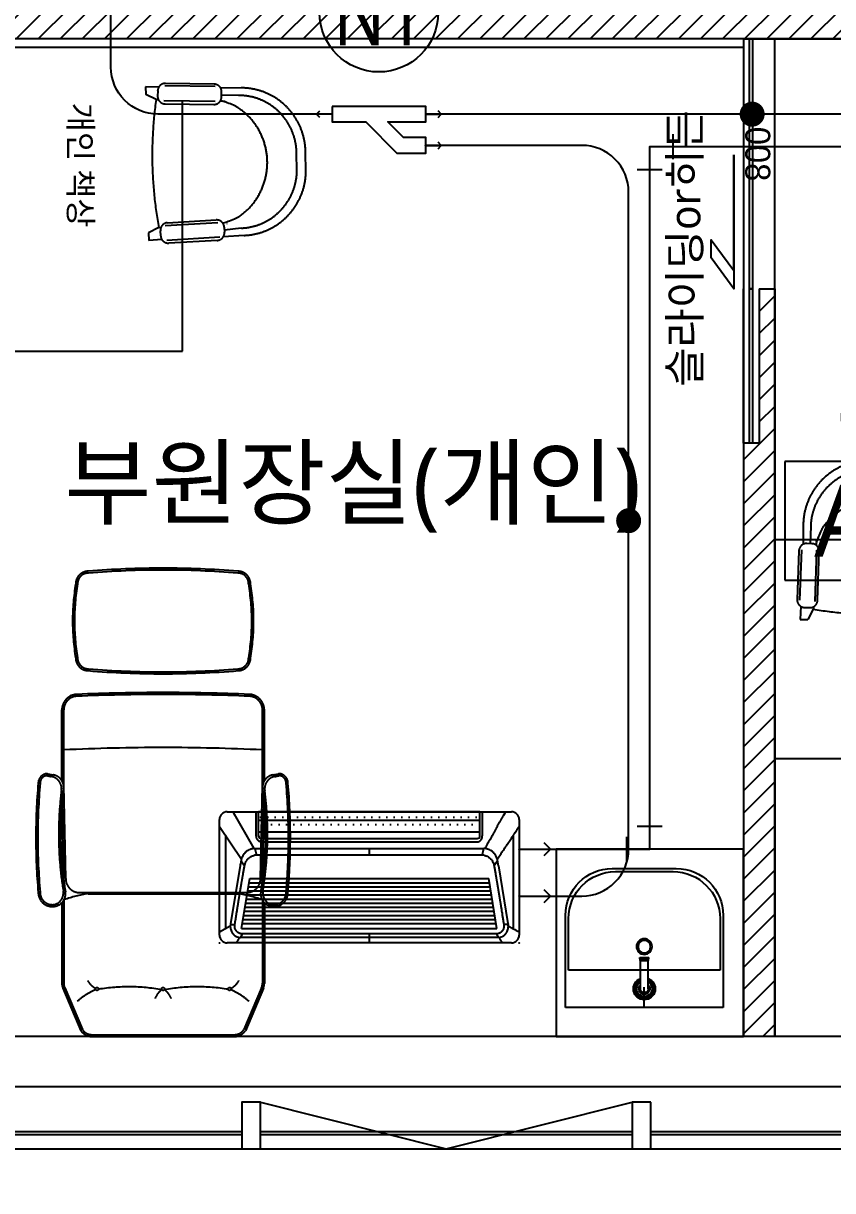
# Model space of a CAD drawing. Extents: x 11551484 to 2613213153046, y -2602833546311 to 14142.
# Drawn here: x 23014998 to 23017591, y -28531690 to -28527952 of the extents above; entities that cross this region are included whole.
import ezdxf
from ezdxf.enums import TextEntityAlignment as Align

# ---------------------------------------------------------------- set-up
doc = ezdxf.new("R2010")
doc.units = 0
doc.header["$LTSCALE"] = 1000
doc.header["$MEASUREMENT"] = 0
doc.header["$PDMODE"] = 35
doc.linetypes.add('DH-HID2', pattern=[1.2, 0.8, -0.4])
doc.layers.get('0').update_dxf_attribs({"linetype": 'CONTINUOUS'})
for name, color, linetype in [('0-ELC TEXT', 7, 'CONTINUOUS'), ('03-TEXT', 3, 'CONTINUOUS'), ('2.글자선', 60, 'CONTINUOUS'), ('3 가구-붙박이', 6, 'CONTINUOUS'), ('C-WIN', 4, 'CONTINUOUS'), ('CO-BATH', 6, 'CONTINUOUS'), ('CO-DOOR', 8, 'CONTINUOUS'), ('DVM_DRAIN', 5, 'CONTINUOUS'), ('DVM_INDOOR', 7, 'CONTINUOUS'), ('DVM_JOINT', 6, 'CONTINUOUS'), ('DVM_PIPE', 3, 'CONTINUOUS'), ('DVM_PIPE_MARK', 2, 'CONTINUOUS'), ('DVM_PIPE_MARK_LEN', 7, 'CONTINUOUS'), ('DVM_ROOM', 2, 'CONTINUOUS'), ('DVM_UNIT_BP', 7, 'CONTINUOUS'), ('DVM_UNIT_DP', 4, 'CONTINUOUS'), ('DVM_UNIT_LP', 3, 'CONTINUOUS'), ('FU-FURM', 251, 'DH-HID2'), ('wall', 3, 'CONTINUOUS')]:
    doc.layers.add(name, color=color, linetype=linetype)
doc.layers.add('DVM_PMAT_MARK', color=6, linetype='CONTINUOUS', lineweight=25)
doc.styles.add('DVM_DEFAULT', font='malgun.ttf')
doc.styles.add('W-TEXT2', font='Dotum.ttf')
doc.styles.add('맑은 고딕', font='malgun.ttf')
pattern_1 = [(45, (-34694.73, 110.66), (-35.35533906, 35.35533906), [])]

# ---------------------------------------------------------------- blocks, each defined once
blk = doc.blocks.new('flooor')
at = {"ltscale": 30}
blk.add_lwpolyline([(11493206.8, -14188346.8), (11493801.8, -14188496.8), (11494396.8, -14188346.8)], dxfattribs=at)
at = {"layer": 'C-WIN', "ltscale": 30}
for p, q in [((11492056.8, -14188296.8), (11509215.4, -14188296.8)), ((11493146.8, -14188441.8), (11492116.8, -14188441.8)), ((11493146.8, -14188451.8), (11492116.8, -14188451.8)), ((11494396.8, -14188441.8), (11493206.8, -14188441.8)), ((11494396.8, -14188451.8), (11493206.8, -14188451.8)), ((11495646.8, -14188441.8), (11494456.8, -14188441.8)), ((11495646.8, -14188451.8), (11494456.8, -14188451.8)), ((11492056.8, -14188496.8), (11509298.2, -14188496.8))]:
    blk.add_line(p, q, dxfattribs=at)
for points in [[(11493206.8, -14188346.8), (11493146.8, -14188346.8), (11493146.8, -14188496.8), (11493206.8, -14188496.8)], [(11494456.8, -14188346.8), (11494396.8, -14188346.8), (11494396.8, -14188496.8), (11494456.8, -14188496.8)]]:
    blk.add_lwpolyline(points, close=True, dxfattribs=at)
blk = doc.blocks.new('F-123')
at = {"layer": 'FU-FURM'}
for p, q in [((42.5, 491.5), (-33, 491.5)), ((38.3, 462.8), (-29.6, 462.8)), ((-236.2, 289.3), (-236.7, 224.1)), ((-212.5, 280.8), (-214.2, 226.4)), ((-181.4, 264), (-183.5, 259.1)), ((-179.3, 268.5), (-181.4, 264)), ((-177.1, 272.7), (-179.3, 268.5)), ((177.1, 272.7), (179.3, 268.5)), ((179.3, 268.5), (181.4, 264)), ((181.4, 264), (183.5, 259.1)), ((212.7, 280.8), (217.6, 226.5)), ((236.2, 289.3), (239.5, 222.5)), ((-208.5, 226.2), (-224.9, 226.7)), ((-195.3, 224.3), (-195.9, 221.2)), ((-194.6, 227.6), (-195.3, 224.3)), ((-193.7, 231.1), (-194.6, 227.6)), ((-192.5, 234.9), (-193.7, 231.1)), ((-191.1, 239.2), (-192.5, 234.9)), ((-189.5, 243.9), (-191.1, 239.2)), ((-187.6, 248.9), (-189.5, 243.9)), ((-185.6, 254), (-187.6, 248.9)), ((-183.5, 259.1), (-185.6, 254)), ((183.5, 259.1), (185.6, 254)), ((185.6, 254), (187.6, 248.9)), ((187.6, 248.9), (189.5, 243.9)), ((189.5, 243.9), (191.1, 239.2)), ((191.1, 239.2), (192.5, 234.9)), ((192.5, 234.9), (193.7, 231.1)), ((193.7, 231.1), (194.6, 227.6)), ((194.6, 227.6), (195.8, 222.2)), ((208.5, 226.2), (224.9, 226.7)), ((-250.3, 203), (-255.7, 47.5)), ((-242.2, 206.7), (-247.9, 44.9)), ((-194.3, 205.8), (-199.5, 41.2)), ((-190.3, 45.2), (-184.8, 200.7)), ((190.3, 45.2), (184.8, 200.7)), ((194, 206), (200.1, 37.3)), ((240.4, 211.6), (246.9, 41.8)), ((250.3, 203), (255.7, 47.5)), ((-244.4, 25.9), (-245.7, -16.4)), ((-232, 22.1), (-215.7, 21.5)), ((-204.8, 16.4), (-221.2, -16.4)), ((-203.5, 24.3), (-203.7, 16.3)), ((204.8, 16.4), (204.3, 23.9)), ((204.8, 16.4), (221.2, -16.4)), ((232, 22.1), (215.7, 21.5)), ((243.8, 25.5), (245.7, -16.4)), ((-245.7, -16.4), (-221.2, -16.4)), ((221.2, -16.4), (245.7, -16.4))]:
    blk.add_line(p, q, dxfattribs=at)
for centre, radius, start, end in [((-29.5, 284.7), 206.8, 90.8381, 178.7143), ((29.5, 284.7), 206.8, 1.2856, 89.1619), ((-26.4, 276.7), 186.1, 90.8381, 178.7144), ((26.6, 276.7), 186.1, 1.2856, 89.1619), ((0, 157.1), 211.5, 33.1238, 146.8761), ((-225.7, 202.2), 24.6, 88.0002, 178.0003), ((-209.4, 201.6), 24.6, 357.9998, 88.0001), ((0, 157.1), 211.5, 158.2783, 158.4011), ((209.4, 201.6), 24.6, 92, 182.0003), ((0, 157.1), 211.5, 21.5989, 21.7217), ((225.7, 202.2), 24.6, 2.0002, 91.9997), ((-231.2, 46.6), 24.6, 178.0001, 268.0003), ((-214.8, 46.1), 24.6, 268.0001, 358), ((214.8, 46.1), 24.6, 181.9999, 272.0001), ((231.2, 46.6), 24.6, 271.9999, 2.0001), ((0, 1288), 1288, 260.8522, 279.1478)]:
    blk.add_arc(centre, radius, start, end, dxfattribs=at)
blk = doc.blocks.new('adsgd')
at = {"layer": 'CO-DOOR', "color": 251, "linetype": 'DH-HID2'}
for points in [[(11492923.8, -14256578.5), (11492973.8, -14256578.5), (11492973.8, -14255778.5), (11492873.8, -14255778.5), (11492873.8, -14256578.5)], [(11492923.8, -14256578.5), (11492923.8, -14257072.5), (11492873.8, -14257072.5), (11492873.8, -14256578.5)]]:
    blk.add_lwpolyline(points, dxfattribs=at)
at = {"layer": 'CO-DOOR'}
blk.add_lwpolyline([(11492903.1, -14255778.5), (11492903.1, -14256578.5), (11492893.1, -14256578.5), (11492893.1, -14255778.5)], close=True, dxfattribs=at)
at = {"layer": 'CO-DOOR', "color": 1}
blk.add_lwpolyline([(11492843.1, -14256149.3), (11492843.1, -14256578.5), (11492770.8, -14256479.8), (11492770.8, -14256421.5), (11492843.1, -14256520.1), (11492843.1, -14256149.3)], close=True, dxfattribs=at)
at = {"layer": 'CO-DOOR', "color": 8, "linetype": 'DH-HID2'}
blk.add_lwpolyline([(11492903.1, -14256578.5), (11492903.1, -14257072.5), (11492893.1, -14257072.5), (11492893.1, -14256578.5)], close=True, dxfattribs=at)
at = {"layer": 'wall', "ltscale": 10}
for p, q in [((11492873.8, -14255778.5), (11492873.8, -14255778.5)), ((11492873.8, -14255778.5), (11492973.8, -14255778.5)), ((11492973.8, -14255778.5), (11492973.8, -14255778.5))]:
    blk.add_line(p, q, dxfattribs=at)
at = {"layer": '2.글자선', "style": 'W-TEXT2', "text_generation_flag": 4}
blk.add_text('800', height=80, rotation=90, dxfattribs=at).set_placement((11492919.6, -14256146.9), align=Align.MIDDLE_CENTER)
blk = doc.blocks.new('F-120')
at = {"layer": 'FU-FURM'}
for p, q in [((1068, 338.6), (1069.7, 342.3)), ((674.8, 324.3), (448.2, 324.3)), ((690.5, 318.3), (448.2, 318.3)), ((988, 312.1), (690.5, 318.3)), ((988.1, 318.1), (739.8, 323.2)), ((1057.7, 318.3), (1322.7, 318.3)), ((1067.9, 324.3), (1323.5, 324.3)), ((1338.3, 315.1), (1471.8, 258.6)), ((1339.1, 321.1), (1475.3, 263.5)), ((1033, -267.1), (1033, 267.1)), ((1036.4, -240.7), (1036.4, 240.7)), ((1488, -227), (1488, 227)), ((1494, -227), (1494, 227)), ((1338.3, -315.1), (1471.8, -258.6)), ((402.2, -295.2), (402.2, -296.4)), ((1339.1, -321.1), (1475.3, -263.5)), ((690.5, -318.3), (448.2, -318.3)), ((674.8, -324.3), (448.2, -324.3)), ((988, -312.1), (690.5, -318.3)), ((988.1, -318.1), (739.8, -323.2)), ((1057.7, -318.3), (1322.7, -318.3)), ((1065.3, -324.3), (1323.5, -324.3)), ((1073.4, -336.1), (1073.2, -335.6)), ((1068, -338.6), (1069.7, -342.3))]:
    blk.add_line(p, q, dxfattribs=at)
for centre in [(1341.4, 212.8), (1341.4, 0), (1341.4, -211.6)]:
    blk.add_circle(centre, 5, dxfattribs=at)
for centre, radius, start, end in [((682.2, 370), 30, 90, 180), ((682.2, 370), 24, 90, 180), ((857.4, -1603.5), 2011.1, 85.0022, 94.9978), ((857.4, -1603.5), 2005.1, 85.0022, 94.9978), ((1032.6, 355), 45, 335.1469, 90), ((1032.6, 355), 39, 335.1469, 90), ((460, 323.4), 198.2, 8.4489, 14.1361), ((695.6, 358.4), 40, 188.4489, 277.5825), ((460, 323.4), 204.2, 9.8324, 14.1361), ((700.6, 365.1), 40, 189.8324, 277.2912), ((1033.4, 359.1), 40, 260.6287, 335.1469), ((448.2, 274.3), 50, 90, 177.5759), ((448.2, 274.3), 44, 90, 177.5759), ((7238.9, 0.1), 6670.4, 177.26633, 182.73581), ((846.4, -774.1), 1102.5, 80.4, 97.5825), ((846.4, -774.1), 1108.5, 80.6287, 97.2912), ((988, 267.1), 45, 0, 90), ((1036.9, 352.4), 40, 260.4, 335.1469), ((1503.2, 164), 473.1, 161.1345, 170.6787), ((1322.7, 278.3), 40, 67.0656, 90), ((1323.5, 284.3), 40, 67.0656, 90), ((44, 240), 40, 90, 180), ((44, 240), 34, 90, 180), ((163.1, -424.1), 714.1, 80.4001, 99.5999), ((163.1, -424.3), 708.3, 80.3882, 99.6118), ((282.2, 240), 40, 0, 90), ((282.2, 240), 34, 0, 90), ((6926.8, 0), 6534.4, 177.57593, 182.42407), ((7068.9, 0.1), 6670.4, 177.62279, 182.3735), ((1552.4, 123.6), 228.5, 138.2234, 156.1064), ((1449, 227), 45, 0, 54.2029), ((2879, 0), 2885, 175.2281, 184.7719), ((2879, 0), 2879, 175.2281, 184.7719), ((-2552.8, 0), 2879, 355.2281, 4.7719), ((-2552.8, 0), 2885, 355.2281, 4.7719), ((1286.6, 191.1), 58.9, 26.4695, 61.7897), ((1449, 227), 39, 0, 54.2029), ((1942.6, 109.8), 607.9, 170.7046, 189.9934), ((1392.4, -29.5), 58.9, 109.7444, 145.0646), ((1942.6, -109.8), 607.9, 170.0066, 189.1734), ((1392.4, 29.5), 58.9, 214.9354, 250.2556), ((1286.6, -189.9), 58.9, 298.2103, 333.5305), ((1552.4, -123.6), 228.5, 203.8936, 221.7766), ((44, -240), 40, 180, 270), ((44, -240), 34, 180, 270), ((282.2, -240), 40, 270, 0), ((282.2, -240), 34, 270, 0), ((1503.2, -164), 473.1, 189.3213, 198.8655), ((1449, -227), 39, 305.7971, 0), ((1449, -227), 45, 305.7971, 0), ((163.1, 424.1), 714.1, 260.4001, 279.5999), ((163.1, 424.3), 708.3, 260.3882, 279.6118), ((448.2, -274.3), 50, 182.4241, 270), ((448.2, -274.3), 44, 182.4241, 270), ((988, -267.1), 45, 270, 0), ((695.6, -358.4), 40, 82.4175, 171.5511), ((700.6, -365.1), 40, 82.7088, 170.1676), ((846.4, 774.1), 1102.5, 262.4175, 279.6), ((846.4, 774.1), 1108.5, 262.7088, 279.3713), ((1033.4, -359.1), 40, 24.8531, 99.3713), ((1036.9, -352.4), 40, 24.8531, 99.6), ((1032.6, -355), 45, 270, 24.8531), ((1322.7, -278.3), 40, 270, 292.9344), ((1323.5, -284.3), 40, 270, 292.9344), ((460, -323.4), 198.2, 345.8639, 351.5511), ((682.2, -370), 30, 180, 270), ((460, -323.4), 204.2, 345.8639, 350.1676), ((682.2, -370), 24, 180, 270), ((1032.6, -355), 39, 270, 24.8531), ((857.4, 1603.5), 2011.1, 265.0022, 274.9978), ((857.4, 1603.5), 2005.1, 265.0022, 274.9978)]:
    blk.add_arc(centre, radius, start, end, dxfattribs=at)
blk = doc.blocks.new('B-003')
blk.add_line((0, 0), (0, -65))
at = {"layer": 'CO-BATH'}
for p, q in [((-252.5, 0), (-252.5, -295)), ((252.5, 0), (-252.5, 0)), ((252.5, -295), (252.5, 0)), ((-102.5, -445), (102.5, -445))]:
    blk.add_line(p, q, dxfattribs=at)
at = {"layer": 'CO-BATH', "color": 8}
for p, q in [((-12.5, -60), (-12.5, -150.5)), ((12.5, -60), (12.5, -150.5)), ((-242.5, -120), (-242.5, -285)), ((242.5, -120), (-242.5, -120)), ((242.5, -285), (242.5, -120)), ((-14.5, -155.5), (-14.5, -160.5)), ((-14.5, -160.5), (14.5, -160.5)), ((-13.5, -150.5), (-13.5, -155.5)), ((13.5, -150.5), (13.5, -155.5)), ((14.5, -155.5), (14.5, -160.5)), ((-92.5, -435), (92.5, -435))]:
    blk.add_line(p, q, dxfattribs=at)
at = {"layer": 'CO-BATH', "color": 251}
for p, q in [((-14.5, -155.5), (14.5, -155.5)), ((-13.5, -150.5), (13.5, -150.5))]:
    blk.add_line(p, q, dxfattribs=at)
at = {"layer": 'CO-BATH', "color": 8}
blk.add_circle((0, -195), 25, dxfattribs=at)
at = {"layer": 'CO-BATH', "color": 251}
blk.add_circle((0, -195), 20, dxfattribs=at)
at = {"layer": 'CO-BATH', "color": 8}
for centre, radius, start, end in [((0, -60), 35, 290.9248, 249.0751), ((0, -60), 12.5, 360, 180), ((-92.5, -285), 150, 180, 270), ((92.5, -285), 150, 270, 0)]:
    blk.add_arc(centre, radius, start, end, dxfattribs=at)
at = {"layer": 'CO-BATH', "color": 251}
for radius, start, end in [(30, 294.6243, 245.3757), (25, 300, 240), (18, 313.9829, 226.017)]:
    blk.add_arc((0, -60), radius, start, end, dxfattribs=at)
at = {"layer": 'CO-BATH'}
for centre, start, end in [((-102.5, -295), 180, 270), ((102.5, -295), 270, 0)]:
    blk.add_arc(centre, 150, start, end, dxfattribs=at)
blk = doc.blocks.new('DVM_BACKGROUND')
at = {"layer": 'wall', "ltscale": 10}
h = blk.add_hatch(dxfattribs=at)
h.set_pattern_fill('_USER', color=256, scale=50, angle=45, pattern_type=0)
h.set_pattern_definition(pattern_1)
h.paths.add_polyline_path([(11488666.3, -14256373.5), (11488566.3, -14256373.5), (11488566.3, -14258567.5), (11488666.3, -14258567.5)])
h.paths.add_polyline_path([(11482901.3, -14255273), (11482901.3, -14257527.5), (11483061.3, -14257527.5), (11483061.3, -14258312.5), (11482901.3, -14258312.5), (11482901.3, -14258617.5), (11483201.3, -14258617.5), (11483201.2, -14255373), (11485598.1, -14255373), (11485617.3, -14255373), (11485617.3, -14255373), (11485627.3, -14255373), (11485698.1, -14255373), (11488565.8, -14255373), (11488566.3, -14255373), (11488566.3, -14255273), (11485933.8, -14255273), (11485833.8, -14255273), (11483101.3, -14255273)])
h.paths.add_polyline_path([(11481880.9, -14254179.7), (11481880.9, -14253458.6), (11482280, -14253458.6), (11482280, -14254179.7)], flags=9)
h.paths.add_polyline_path([(11481880.9, -14257334.4), (11481880.9, -14256606), (11482280, -14256606), (11482280, -14257334.4)], flags=9)
h.paths.add_polyline_path([(11485520.4, -14259048.7), (11486247.3, -14259048.7), (11486247.3, -14259447.8), (11485520.4, -14259447.8)], flags=9)
h.paths.add_polyline_path([(11485630.4, -14255858), (11485657.2, -14255858), (11485657.2, -14255624.3), (11485630.4, -14255624.3)], flags=9)
h = blk.add_hatch(dxfattribs=at)
h.set_pattern_fill('_USER', color=256, scale=50, angle=45, pattern_type=0)
h.set_pattern_definition(pattern_1)
h.paths.add_polyline_path([(11485598.1, -14256667), (11485598.1, -14258567.5), (11485698.1, -14258567.5), (11485698.1, -14257676.7), (11485698.1, -14256976.7), (11485698.1, -14256173), (11485648.1, -14256173), (11485648.1, -14256667), (11485627.3, -14256667), (11485617.3, -14256667)])
at = {"color": 251, "true_color": 0x636466}
blk.add_lwpolyline([(11485698.1, -14257676.7), (11486898.1, -14257676.7), (11486898.1, -14256976.7), (11485698.1, -14256976.7)], close=True, dxfattribs=at)
at = {"ltscale": 10}
blk.add_lwpolyline([(11486001.3, -14258567.5), (11483201.3, -14258567.5)], dxfattribs=at)
at = {"layer": '3 가구-붙박이', "ltscale": 30}
blk.add_lwpolyline([(11485598.1, -14257967.5), (11484998.1, -14257967.5), (11484998.1, -14258567.5), (11485598.1, -14258567.5)], close=True, dxfattribs=at)
at = {"layer": 'FU-FURM'}
blk.add_lwpolyline([(11483801.2, -14256373), (11483801.2, -14255373), (11483201.2, -14255373), (11483201.2, -14256373)], close=True, dxfattribs=at)
at = {"layer": 'wall', "ltscale": 10}
for p, q in [((11488565.8, -14255373), (11483201.2, -14255373)), ((11485698.1, -14256173), (11485698.1, -14258567.5)), ((11485598.1, -14256667), (11485598.1, -14258567.5))]:
    blk.add_line(p, q, dxfattribs=at)
blk.add_blockref('flooor', (-9155.5, -70430.6))
at = {"color": 251, "true_color": 0x636466, "rotation": 271.1958564948879}
blk.add_blockref('F-123', (11483704.5, -14255771.9), dxfattribs=at)
at = {"color": 251, "true_color": 0x636466}
blk.add_blockref('F-123', (11486025.9, -14257215.4), dxfattribs=at)
at = {"layer": 'CO-BATH', "xscale": -1, "rotation": 179.9999999999996}
blk.add_blockref('B-003', (11485280.5, -14258474.4), dxfattribs=at)
at = {"layer": 'FU-FURM', "rotation": 270}
blk.add_blockref('F-120', (11483739.2, -14257073.5), dxfattribs=at)
at = {"layer": 'wall', "ltscale": 10}
blk.add_blockref('adsgd', (-7275.7, 405.5), dxfattribs=at)
at = {"layer": '0-ELC TEXT', "color": 8, "style": '맑은 고딕'}
blk.add_text('개인 책상', height=74.67, rotation=270, dxfattribs=at).set_placement((11483512, -14255576.7), align=Align.TOP_LEFT)
at = {"layer": '03-TEXT', "color": 7, "style": '맑은 고딕'}
blk.add_text('슬라이딩or히든', height=100, rotation=90, dxfattribs=at).set_placement((11485360.1, -14256486.6), align=Align.TOP_LEFT)
at = {"layer": '03-TEXT', "style": '맑은 고딕'}
blk.add_text('부원장실(개인)', height=222.22, dxfattribs=at).set_placement((11483423.3, -14256682.1), align=Align.TOP_LEFT)
blk = doc.blocks.new('DVM_DP_VEC')
at = {"layer": 'DVM_UNIT_DP', "color": 0}
blk.add_line((0, 0), (100, 0), dxfattribs=at)
blk.add_lwpolyline([(78.8, 21.2), (100, 0), (78.8, -21.2)], dxfattribs=at)
blk.add_point((0, 0), dxfattribs=at)
blk = doc.blocks.new('DVM_LP_VEC')
at = {"layer": 'DVM_UNIT_LP', "color": 0}
blk.add_line((0, 0), (100, 0), dxfattribs=at)
blk.add_lwpolyline([(78.8, 21.2), (100, 0), (78.8, -21.2)], dxfattribs=at)
blk.add_point((0, 0), dxfattribs=at)
blk = doc.blocks.new('DVM_ID_CST_WF1W_AP_740X135X360_T_BLO')
at = {"layer": 'DVM_INDOOR'}
h = blk.add_hatch(dxfattribs=at)
h.set_pattern_fill('DOTS', color=0, scale=15)
h.set_pattern_definition([(0, (-2e-08, 0.976), (11.9062, 23.8125), [0, -23.8125])])
h.paths.add_polyline_path([(-354.5, 354.1), (-354.5, 343.2, 0.414214), (-345.6, 334.3), (345.6, 334.3, 0.414214), (354.5, 343.2), (354.5, 354.1)])
h.paths.add_polyline_path([(-354.5, 391.7), (-354.5, 354.1), (354.5, 354.1), (354.5, 391.7)])
h.paths.add_polyline_path([(354.5, 391.7), (354.5, 420), (-354.5, 420), (-354.5, 391.7)])
at = {"layer": 'DVM_INDOOR', "color": 0}
for p, q in [((-455, 420), (455, 420)), ((-436.9, 420), (-370, 302)), ((354.5, 420), (-354.5, 420)), ((-354.5, 343.2), (-354.5, 420)), ((354.5, 343.2), (354.5, 420)), ((362, 344.1), (362, 420)), ((-480, 25), (-480, 395)), ((354.5, 391.7), (-354.5, 391.7)), ((480, 395), (480, 25)), ((-480, 373.1), (-409.8, 268.2)), ((-461, 344.7), (-461, 45.3)), ((354.5, 354.1), (-354.5, 354.1)), ((461, 343.9), (461, 45.3)), ((-366.8, 302.1), (366.8, 302.1)), ((-366.8, 302.1), (-361.2, 280.5)), ((-345.6, 334.3), (345.6, 334.3)), ((344.2, 323), (-344.2, 323)), ((-0.1, 302.1), (-0.1, 280.5)), ((-411, 263), (-399.7, 246.8)), ((364.1, 280.5), (-364.2, 280.5)), ((411, 263), (399.6, 246.8)), ((-413.8, 247), (-444.2, 62.5)), ((413.8, 247), (444.2, 62.5)), ((-409, 45.6), (-382.4, 206)), ((-384.6, 192.5), (384.5, 192.5)), ((-382.4, 206), (382.3, 206)), ((408.9, 45.6), (382.3, 206)), ((-391.1, 153.4), (391, 153.4)), ((-389, 166.4), (388.9, 166.4)), ((-386.8, 179.4), (386.7, 179.4)), ((-397.7, 114.2), (397.5, 114.2)), ((-395.5, 127.3), (395.3, 127.3)), ((-393.3, 140.3), (393.2, 140.3)), ((-404.1, 75.1), (404, 75.1)), ((-402, 88.1), (401.9, 88.1)), ((-399.8, 101.1), (399.7, 101.1)), ((-445.2, 54.1), (-480, 34.5)), ((-444.8, 58.4), (-430.8, 58.4)), ((-409, 45.6), (408.9, 45.6)), ((-406.3, 62.1), (406.2, 62.1)), ((444.8, 58.4), (430.8, 58.4)), ((455, 0), (-455, 0)), ((-407.4, 29), (-412.2, 17.4)), ((412.2, 17.4), (-412.2, 17.4)), ((407.4, 29), (-407.4, 29)), ((0, 29), (0, 0)), ((407.4, 29), (412.2, 17.4))]:
    blk.add_line(p, q, dxfattribs=at)
for centre, radius, start, end in [((-455, 395), 25, 90, 180), ((455, 395), 25, 0, 90), ((-345.6, 343.2), 8.88, 180, 270), ((345.6, 343.2), 8.88, 270, 0), ((-455, 25), 25, 180, 270), ((455, 25), 25, 270, 0)]:
    blk.add_arc(centre, radius, start, end, dxfattribs=at)
for points, knots in [([(-435, 416.7), (-435.1, 416.8), (-435.4, 417.3), (-435.7, 417.9), (-436, 418.4)], [0, 0, 0, 0, 0.106736, 1, 1, 1, 1]), ([(-430.6, 409.2), (-431.4, 410.5), (-432.8, 413), (-434.3, 415.5), (-435, 416.7)], [0, 0, 0, 0, 0.521062, 1, 1, 1, 1]), ([(-362, 387), (-362, 387.2), (-362, 387.4), (-362, 387.7), (-362, 387.9), (-362, 388.4), (-362, 388.7), (-362, 389.7), (-362, 390.3), (-362, 392.3), (-362, 393.7), (-362, 396.3), (-362, 397.6), (-362, 400.2), (-362, 401.5), (-362, 404.2), (-362, 405.5), (-362, 408.1), (-362, 409.3), (-362, 411.9), (-362, 413.2), (-362, 415.8), (-362, 417.1), (-362, 418.3), (-362, 418.9), (-362, 419.4), (-362, 420)], [0, 0, 0, 0, 0.015625, 0.015625, 0.03125, 0.03125, 0.0625, 0.0625, 0.125, 0.125, 0.25, 0.25, 0.375, 0.375, 0.5, 0.5, 0.625, 0.625, 0.75, 0.75, 0.875, 0.875, 1, 1, 1, 1.05432, 1.05432, 1.05432, 1.05432]), ([(418, 387), (418.2, 387.4), (418.8, 388.4), (419.7, 390.1), (420.8, 392), (422.3, 394.6), (424.8, 399.1), (427.7, 404.2), (429.9, 408), (430.6, 409.2), (432.7, 412.8), (434.8, 416.4), (436.9, 420)], [0, 0, 0, 0, 0.050139, 0.137081, 0.224022, 0.310963, 0.484846, 0.83261, 1, 1, 1, 1.496854, 1.496854, 1.496854, 1.496854]), ([(435, 416.7), (434.3, 415.5), (432.8, 413), (431.4, 410.5), (430.6, 409.2)], [0, 0, 0, 0, 0.478938, 1, 1, 1, 1]), ([(435, 416.7), (435.1, 416.8), (435.4, 417.3), (435.7, 417.9), (436, 418.4)], [0, 0, 0, 0, 0.106736, 1, 1, 1, 1]), ([(-362, 344.1), (-362, 344.6), (-362, 345.3), (-362, 346), (-362, 346.4), (-362, 346.6), (-362, 346.7), (-362, 347.7), (-362, 348.6), (-362, 351.3), (-362, 353.1), (-362, 358.5), (-362, 362.1), (-362, 367.4), (-362, 370.1), (-362, 372.8), (-362, 374.6), (-362, 375.5), (-362, 378.1), (-362, 379.9), (-362, 382.1), (-362, 382.6), (-362, 383.5), (-362, 383.9), (-362, 384.8), (-362, 385.3), (-362, 386.1), (-362, 386.6), (-362, 387)], [0, 0, 0, 0, 0.03125, 0.046875, 0.054687, 0.054687, 0.0625, 0.0625, 0.125, 0.125, 0.25, 0.25, 0.5, 0.5, 0.625, 0.6875, 0.6875, 0.75, 0.75, 0.875, 0.875, 0.90625, 0.90625, 0.9375, 0.9375, 0.96875, 0.96875, 1, 1, 1, 1]), ([(410.1, 373.1), (410.4, 373.6), (412.1, 376.7), (414.6, 381), (416.9, 385.2), (417.8, 386.8), (418, 387)], [0, 0, 0, 0, 0.104224, 0.662054, 0.940968, 1, 1, 1, 1]), ([(-357.4, 329.3), (-357.6, 329.6), (-357.8, 329.8), (-358.1, 330.2), (-358.3, 330.4), (-358.4, 330.6), (-358.5, 330.8), (-358.6, 330.8), (-359, 331.5), (-359.3, 332), (-359.9, 333.2), (-360.2, 333.8), (-360.7, 335), (-360.9, 335.6), (-361.2, 336.3), (-361.2, 336.4), (-361.2, 336.6), (-361.3, 336.8), (-361.4, 337.1), (-361.5, 337.6), (-361.5, 337.9), (-361.6, 338.3), (-361.6, 338.4), (-361.7, 338.5), (-361.7, 338.6), (-361.7, 338.8), (-361.7, 338.9), (-361.7, 339), (-361.8, 339.1), (-361.8, 339.5), (-361.8, 339.8), (-361.9, 340.5), (-361.9, 340.8), (-361.9, 341.5), (-361.9, 341.8), (-362, 342.5), (-362, 342.8), (-362, 343.5), (-362, 343.8), (-362, 344.1)], [0, 0, 0, 0, 0.0625, 0.0625, 0.09375, 0.109375, 0.109375, 0.125, 0.125, 0.25, 0.25, 0.375, 0.375, 0.5, 0.5, 0.515625, 0.515625, 0.53125, 0.5625, 0.5625, 0.625, 0.625, 0.640625, 0.640625, 0.65625, 0.65625, 0.671875, 0.671875, 0.6875, 0.6875, 0.75, 0.75, 0.8125, 0.8125, 0.875, 0.875, 0.9375, 0.9375, 1, 1, 1, 1]), ([(358.4, 330.6), (358.4, 330.7), (358.5, 330.7), (358.6, 330.9), (358.6, 330.9), (358.7, 331.1), (358.8, 331.2), (359.1, 331.6), (359.2, 331.9), (359.7, 332.6), (359.9, 333.2), (360.4, 334.2), (360.6, 334.8), (360.9, 335.6), (361, 335.9), (361.2, 336.3), (361.2, 336.5), (361.3, 336.8), (361.4, 337.2), (361.5, 337.6), (361.6, 338.1), (361.6, 338.2), (361.7, 338.5), (361.7, 338.7), (361.7, 339), (361.8, 339.1), (361.8, 339.4), (361.8, 339.6), (361.9, 340), (361.9, 340.3), (361.9, 340.9), (361.9, 341.2), (361.9, 341.8), (361.9, 342.1), (362, 342.7), (362, 343), (362, 343.5), (362, 343.8), (362, 344.1)], [0, 0, 0, 0, 0.015625, 0.015625, 0.03125, 0.03125, 0.0625, 0.0625, 0.125, 0.125, 0.25, 0.25, 0.375, 0.375, 0.4375, 0.4375, 0.46875, 0.46875, 0.5, 0.5625, 0.5625, 0.59375, 0.59375, 0.625, 0.625, 0.65625, 0.65625, 0.6875, 0.6875, 0.75, 0.75, 0.8125, 0.8125, 0.875, 0.875, 0.9375, 0.9375, 1, 1, 1, 1]), ([(410.1, 373.1), (408.9, 371), (406.2, 366.3), (402.1, 359), (397.7, 351.1), (391.8, 340.7), (384.5, 327.7), (377.1, 314.6), (372.3, 306), (370.4, 302.7), (370, 302)], [0, 0, 0, 0, 0.089531, 0.199634, 0.309737, 0.419839, 0.640044, 0.86025, 0.970352, 1, 1, 1, 1]), ([(409.8, 268.2), (410, 268.4), (411.8, 271.1), (416.7, 278.4), (424.7, 290.1), (432.7, 301.8), (439, 311.2), (443.8, 318.2), (448.5, 325.3), (453.2, 332.3), (457.2, 338.1), (459.7, 342), (460.8, 343.6), (461, 343.9)], [0, 0, 0, 0, 0.010955, 0.103774, 0.289412, 0.47505, 0.567869, 0.660688, 0.753507, 0.846326, 0.939144, 0.985554, 1, 1, 1, 1]), ([(461, 343.9), (461.2, 344.1), (461.7, 344.9), (462.6, 346.3), (463.8, 348.1), (465.4, 350.4), (468.1, 354.5), (470.7, 358.3), (472.4, 361), (472.6, 361.4)], [0, 0, 0, 0, 0.037738, 0.137718, 0.237698, 0.337678, 0.537639, 0.93756, 1, 1, 1, 1]), ([(473.9, 363.4), (474.7, 364.7), (476.3, 367.2), (478, 369.9), (478.8, 371.3), (478.9, 371.4), (479.2, 371.9), (479.5, 372.4), (479.8, 372.9), (479.9, 373), (479.9, 373.1), (480, 373.2)], [0, 0, 0, 0, 0.492452, 0.931007, 1, 1, 1, 1.177978, 1.177978, 1.177978, 1.215499, 1.215499, 1.215499, 1.215499]), ([(-370, 302), (-370.2, 302), (-371.1, 301.9), (-372.6, 301.8), (-375.2, 301.3), (-378.4, 300.6), (-383.3, 298.9), (-388.1, 296.6), (-392.5, 293.7), (-395.6, 291.1), (-398.5, 288.3), (-402, 284.3), (-405.8, 278.6), (-408.3, 273), (-409.4, 269.4), (-409.7, 268.5), (-409.8, 268.2)], [0, 0, 0, 0, 0.012226, 0.048215, 0.084203, 0.15618, 0.228157, 0.372111, 0.444088, 0.516065, 0.588042, 0.660018, 0.803972, 0.947926, 0.983915, 1, 1, 1, 1]), ([(-370, 302), (-369.6, 302.1), (-368.5, 302.1), (-367.4, 302.1), (-366.8, 302.1)], [0, 0, 0, 0, 0.39769, 1, 1, 1, 1]), ([(-344.2, 323), (-344.5, 323), (-345.1, 323.1), (-345.7, 323.1), (-346.4, 323.2), (-347, 323.3), (-347.6, 323.4), (-348.2, 323.5), (-348.5, 323.6), (-349, 323.7), (-349.2, 323.8), (-349.4, 323.9), (-349.6, 323.9), (-349.7, 324), (-350, 324.1), (-350.6, 324.3), (-351.8, 324.8), (-352.6, 325.3), (-353.4, 325.8), (-353.7, 326), (-354.1, 326.2), (-354.2, 326.4), (-354.4, 326.5), (-354.6, 326.6), (-354.6, 326.7), (-355.2, 327.1), (-355.7, 327.5), (-356.6, 328.4), (-357, 328.8), (-357.4, 329.3)], [0, 0, 0, 0, 0.0625, 0.125, 0.125, 0.1875, 0.25, 0.25, 0.3125, 0.3125, 0.34375, 0.359375, 0.359375, 0.375, 0.375, 0.4375, 0.5, 0.625, 0.625, 0.6875, 0.6875, 0.71875, 0.734375, 0.734375, 0.75, 0.75, 0.875, 0.875, 1, 1, 1, 1]), ([(344.2, 323), (344.5, 323), (344.9, 323.1), (345.6, 323.1), (345.9, 323.1), (346.6, 323.2), (346.9, 323.3), (347.6, 323.4), (348, 323.5), (348.6, 323.6), (349, 323.7), (349.4, 323.9), (349.5, 323.9), (349.7, 324), (349.7, 324), (350, 324.1), (350.2, 324.1), (351, 324.5), (351.6, 324.8), (352.5, 325.3), (353.1, 325.6), (353.7, 326), (354.1, 326.3), (354.3, 326.4), (354.5, 326.6), (354.6, 326.6), (354.7, 326.7), (355, 327), (355.4, 327.3), (355.9, 327.7), (356.4, 328.2), (356.9, 328.7), (357.6, 329.5), (358, 330), (358.4, 330.6)], [0, 0, 0, 0, 0.0625, 0.0625, 0.125, 0.125, 0.1875, 0.1875, 0.25, 0.25, 0.3125, 0.3125, 0.328125, 0.328125, 0.34375, 0.34375, 0.375, 0.375, 0.5, 0.5, 0.5625, 0.625, 0.625, 0.65625, 0.65625, 0.671875, 0.671875, 0.6875, 0.75, 0.75, 0.8125, 0.875, 0.875, 1, 1, 1, 1]), ([(361.2, 280.5), (361.4, 281.1), (361.5, 281.6), (361.6, 282.2), (361.8, 282.7), (361.9, 283.2), (362.1, 283.8), (363.6, 289.9), (365.2, 296), (366.8, 302.1)], [-0.176159, -0.176159, -0.176159, -0.176159, -0.087991, -0.087991, -0.087991, 0, 0, 0, 1, 1, 1, 1]), ([(370, 302), (369.6, 302.1), (368.5, 302.1), (367.4, 302.1), (366.8, 302.1)], [0, 0, 0, 0, 0.39769, 1, 1, 1, 1]), ([(409.8, 268.2), (409.7, 268.5), (409.4, 269.4), (408.3, 273), (405.8, 278.6), (402, 284.3), (398.5, 288.3), (395.6, 291.1), (392.5, 293.7), (388.1, 296.6), (383.3, 298.9), (378.4, 300.6), (375.2, 301.3), (372.6, 301.8), (371.1, 301.9), (370.2, 302), (370, 302)], [0, 0, 0, 0, 0.016085, 0.052074, 0.196028, 0.339982, 0.411958, 0.483935, 0.555912, 0.627889, 0.771843, 0.84382, 0.915797, 0.951785, 0.987774, 1, 1, 1, 1]), ([(-411, 263), (-411.3, 260.9), (-412.1, 256.6), (-413, 251.3), (-413.6, 248.1), (-413.8, 247)], [0, 0, 0, 0, 0.398172, 0.796343, 1, 1, 1, 1]), ([(-409.8, 268.2), (-409.9, 267.8), (-410.4, 266.1), (-410.7, 264.4), (-411, 263)], [0, 0, 0, 0, 0.21662, 1, 1, 1, 1]), ([(-399.7, 246.8), (-399.3, 248.8), (-398.8, 250.9), (-397.8, 253.9), (-397.5, 254.9), (-396.7, 256.9), (-396.2, 257.8), (-395.3, 259.7), (-394.8, 260.6), (-393.7, 262.4), (-393.2, 263.3), (-392, 265), (-391.4, 265.8), (-390.1, 267.4), (-388.7, 269), (-387.2, 270.4), (-385.7, 271.8), (-384.9, 272.5), (-383.3, 273.7), (-382.5, 274.3), (-380.8, 275.4), (-379.9, 276), (-378.1, 276.9), (-377.2, 277.4), (-375.4, 278.2), (-374.5, 278.6), (-371.6, 279.6), (-369.7, 280.2), (-367.7, 280.5)], [0, 0, 0, 0, 0.125, 0.125, 0.1875, 0.1875, 0.25, 0.25, 0.3125, 0.3125, 0.375, 0.375, 0.4375, 0.4375, 0.5, 0.5625, 0.5625, 0.625, 0.625, 0.6875, 0.6875, 0.75, 0.75, 0.8125, 0.8125, 0.875, 0.875, 1, 1, 1, 1]), ([(-364.3, 280.5), (-365, 280.5), (-365.6, 280.5), (-366.5, 280.5), (-366.6, 280.5), (-366.7, 280.5)], [0, 0, 0, 0, 0.821787, 0.821787, 1, 1, 1, 1]), ([(364.1, 280.5), (364.1, 280.5), (364.1, 280.5), (364.1, 280.5), (364.1, 280.5), (364.1, 280.5)], [0, 0, 0, 0, 0.5, 0.5, 1, 1, 1, 1]), ([(366.7, 280.5), (366.1, 280.5), (365.4, 280.5), (364.6, 280.5), (364.4, 280.5), (364.2, 280.5)], [0, 0, 0, 0, 0.786931, 0.786931, 1, 1, 1, 1]), ([(367.7, 280.5), (368.8, 280.3), (371.1, 279.8), (375.4, 278.3), (379.6, 276.3), (383.4, 273.7), (386.2, 271.5), (388.7, 269), (391.8, 265.4), (395.1, 260.5), (397.3, 255.5), (398.4, 252.1), (399.1, 249.7), (399.5, 248), (399.7, 246.8)], [0, 0, 0, 0, 0.071326, 0.142762, 0.285635, 0.357072, 0.428508, 0.499945, 0.571381, 0.714254, 0.857127, 0.892845, 0.928564, 1, 1, 1, 1]), ([(411, 263), (410.7, 264.4), (410.4, 266.1), (409.9, 267.8), (409.8, 268.2)], [0, 0, 0, 0, 0.78338, 1, 1, 1, 1]), ([(413.8, 247), (413.6, 248.1), (413, 251.3), (412.1, 256.6), (411.3, 260.9), (411, 263)], [0, 0, 0, 0, 0.203657, 0.601828, 1, 1, 1, 1]), ([(-405.5, 212.7), (-404.9, 216.2), (-403.7, 223.6), (-402.1, 233), (-400.7, 240.9), (-400, 244.8), (-399.7, 246.8)], [0, 0, 0, 0, 0.309267, 0.654634, 0.827317, 1, 1, 1, 1]), ([(399.7, 246.8), (400, 244.8), (400.7, 240.9), (402.1, 233), (403.7, 223.6), (404.9, 216.2), (405.5, 212.7)], [0, 0, 0, 0, 0.172683, 0.345367, 0.690733, 1, 1, 1, 1]), ([(-430.8, 58.4), (-430.7, 58.9), (-430.6, 59.8), (-430.3, 61.3), (-430.1, 62.7), (-429.9, 64.2), (-429.5, 66.8), (-428.9, 70.5), (-428.1, 75.4), (-427.3, 80.3), (-426.5, 85.2), (-425.8, 90.1), (-425, 95), (-424.2, 99.9), (-423.4, 104.8), (-422.6, 109.7), (-421.8, 114.6), (-421, 119.5), (-420.2, 124.4), (-419.4, 129.3), (-418.6, 134.2), (-418, 137.8), (-417.6, 140.4), (-417.4, 141.9), (-417.1, 143.8), (-416.7, 146), (-416.3, 148.6), (-415.8, 151.5), (-415.3, 154.7), (-414.7, 158.3), (-414, 162.2), (-413.3, 166.5), (-412.6, 171), (-411.8, 175.6), (-411.1, 179.9), (-410.4, 183.9), (-409.8, 187.7), (-409.2, 191.3), (-408.6, 194.8), (-408, 198.2), (-407.5, 201.4), (-407, 204.4), (-406.5, 207.3), (-406, 210.1), (-405.7, 211.8), (-405.5, 212.7)], [0, 0, 0, 0, 0.009386, 0.018773, 0.028159, 0.037545, 0.046931, 0.078652, 0.110373, 0.142093, 0.173812, 0.205531, 0.23725, 0.268968, 0.300686, 0.332404, 0.364122, 0.395839, 0.427558, 0.459276, 0.490995, 0.522714, 0.530462, 0.540414, 0.552571, 0.566932, 0.583498, 0.602267, 0.623241, 0.646419, 0.671801, 0.699386, 0.729175, 0.761167, 0.787726, 0.813316, 0.837936, 0.861587, 0.884268, 0.90598, 0.926722, 0.946495, 0.965299, 0.983134, 1, 1, 1, 1]), ([(405.5, 212.7), (405.6, 212.3), (405.8, 211.4), (406, 210.2), (406.2, 208.9), (406.4, 207.6), (406.6, 206.4), (406.8, 205.1), (407.1, 203.8), (407.3, 202.6), (407.5, 201.3), (407.7, 200), (407.9, 198.7), (408.1, 197.5), (408.3, 196.2), (408.6, 194.9), (408.8, 193.7), (409, 192.4), (409.2, 191.1), (409.4, 189.9), (409.6, 188.6), (409.8, 187.3), (410, 186.1), (410.3, 184.8), (410.5, 183.5), (410.7, 182.2), (410.9, 181), (411.1, 179.7), (411.3, 178.4), (411.5, 177.2), (411.7, 175.9), (412, 174.6), (412.2, 173.4), (412.4, 172.1), (412.6, 170.8), (412.8, 169.6), (413, 168.3), (413.2, 167), (413.4, 165.7), (413.7, 164.5), (413.9, 163.2), (414.1, 161.9), (414.3, 160.7), (414.5, 159.4), (414.7, 158.1), (414.9, 156.9), (415.1, 155.6), (415.3, 154.3), (415.5, 153), (415.8, 151.8), (416, 150.5), (416.2, 149.2), (416.4, 148), (416.6, 146.7), (416.8, 145.4), (417, 144.2), (417.2, 142.9), (417.4, 141.6), (417.6, 140.3), (417.8, 139.2), (418, 138), (418.3, 136.6), (418.6, 134.7), (419, 132.3), (419.4, 129.4), (420, 126.1), (420.6, 122.3), (421.3, 118), (422.1, 113.2), (422.9, 107.9), (423.9, 101.8), (425, 95.2), (426, 88.4), (427.1, 82), (428, 76.2), (428.8, 70.7), (429.5, 66.5), (430, 63.2), (430.4, 60.8), (430.7, 59.2), (430.8, 58.4)], [0, 0, 0, 0, 0.008229, 0.016457, 0.024686, 0.032914, 0.041143, 0.049372, 0.0576, 0.065829, 0.074057, 0.082286, 0.090515, 0.098743, 0.106972, 0.115201, 0.123429, 0.131658, 0.139887, 0.148115, 0.156344, 0.164573, 0.172802, 0.181031, 0.189259, 0.197488, 0.205717, 0.213946, 0.222175, 0.230404, 0.238633, 0.246862, 0.255091, 0.26332, 0.271549, 0.279778, 0.288007, 0.296236, 0.304465, 0.312694, 0.320924, 0.329153, 0.337382, 0.345612, 0.353841, 0.36207, 0.3703, 0.378529, 0.386759, 0.394988, 0.403218, 0.411447, 0.419677, 0.427907, 0.436137, 0.444366, 0.452596, 0.460826, 0.469056, 0.477286, 0.483305, 0.49245, 0.504719, 0.520112, 0.538631, 0.560274, 0.585042, 0.612935, 0.643953, 0.678095, 0.715362, 0.762507, 0.806641, 0.847764, 0.885877, 0.920978, 0.953069, 0.968712, 0.984356, 1, 1, 1, 1]), ([(-445.2, 54.1), (-445.3, 53.6), (-445.3, 52.5), (-445.3, 50.1), (-444.9, 46.9), (-443.9, 41.9), (-442.2, 37.2), (-440, 33.3), (-438.8, 31.5), (-438.1, 30.5), (-437.5, 29.8), (-436.9, 29.1), (-436.1, 28.1), (-435, 27), (-433.7, 25.7), (-432.3, 24.5), (-430.8, 23.4), (-428.8, 22.1), (-425.1, 20), (-421.1, 18.6), (-417.6, 17.9), (-416.2, 17.7), (-415.5, 17.6), (-415.3, 17.6)], [0, 0, 0, 0, 0.027593, 0.063273, 0.134631, 0.20599, 0.348707, 0.420066, 0.455745, 0.473585, 0.491424, 0.509264, 0.527103, 0.562783, 0.598462, 0.634141, 0.669821, 0.7055, 0.776858, 0.919576, 0.955255, 0.990934, 1, 1, 1, 1]), ([(-444.8, 58.4), (-445, 57.1), (-445.2, 55.7), (-445.2, 54.3), (-445.2, 54.1)], [0, 0, 0, 0, 0.89822, 1, 1, 1, 1]), ([(-428.2, 42), (-428.2, 42.2), (-429.1, 43.9), (-430.1, 46.6), (-430.9, 50.2), (-431.1, 52.5), (-431.1, 54.3), (-431.1, 56.1), (-430.9, 57.5), (-430.8, 58.4)], [0, 0, 0, 0, 0.029129, 0.352752, 0.514564, 0.676376, 0.757282, 0.838188, 1, 1, 1, 1]), ([(-407.4, 29), (-407.9, 29), (-408.7, 29), (-410, 29.1), (-411.3, 29.3), (-413.8, 29.8), (-416.7, 30.9), (-419.3, 32.4), (-420.8, 33.4), (-421.8, 34.2), (-422.8, 35), (-423.8, 35.9), (-424.5, 36.7), (-425.1, 37.4), (-425.5, 37.9), (-425.9, 38.5), (-426.4, 39.2), (-427.2, 40.3), (-427.8, 41.4), (-428.2, 42)], [0, 0, 0, 0, 0.050917, 0.101833, 0.15275, 0.203666, 0.407333, 0.509166, 0.560082, 0.610999, 0.661916, 0.712832, 0.763749, 0.789207, 0.814665, 0.840124, 0.865582, 0.916499, 1, 1, 1, 1]), ([(428.2, 42), (427.8, 41.4), (427.2, 40.3), (426.4, 39.2), (425.9, 38.5), (425.5, 37.9), (425.1, 37.4), (424.5, 36.7), (423.8, 35.9), (422.8, 35), (421.8, 34.2), (420.8, 33.4), (419.3, 32.4), (416.7, 30.9), (413.8, 29.8), (411.3, 29.3), (410, 29.1), (408.7, 29), (407.9, 29), (407.4, 29)], [0, 0, 0, 0, 0.083501, 0.134418, 0.159876, 0.185335, 0.210793, 0.236251, 0.287168, 0.338084, 0.389001, 0.439918, 0.490834, 0.592667, 0.796334, 0.84725, 0.898167, 0.949083, 1, 1, 1, 1]), ([(415.3, 17.6), (415.5, 17.6), (416.2, 17.7), (417.6, 17.9), (421.1, 18.6), (425.1, 20), (428.8, 22.1), (430.8, 23.4), (432.3, 24.5), (433.7, 25.7), (435, 27), (436.1, 28.1), (436.9, 29.1), (437.5, 29.8), (438.1, 30.5), (438.8, 31.5), (440, 33.3), (442.2, 37.2), (443.9, 41.9), (444.9, 46.9), (445.3, 50.1), (445.3, 52.5), (445.3, 53.6), (445.2, 54.1)], [0, 0, 0, 0, 0.009066, 0.044745, 0.080424, 0.223142, 0.2945, 0.330179, 0.365859, 0.401538, 0.437217, 0.472897, 0.490736, 0.508576, 0.526415, 0.544255, 0.579934, 0.651293, 0.79401, 0.865369, 0.936727, 0.972407, 1, 1, 1, 1]), ([(430.8, 58.4), (430.9, 57.5), (431.1, 56.1), (431.1, 54.3), (431.1, 52.5), (430.9, 50.2), (430.1, 46.6), (429.1, 43.9), (428.2, 42.2), (428.2, 42)], [0, 0, 0, 0, 0.161812, 0.242718, 0.323624, 0.485436, 0.647248, 0.970871, 1, 1, 1, 1]), ([(445.2, 54.1), (445.2, 54.3), (445.2, 55.7), (445, 57.1), (444.8, 58.4)], [0, 0, 0, 0, 0.10178, 1, 1, 1, 1]), ([(445.2, 54.1), (445.4, 54), (445.9, 53.8), (446.5, 53.5), (447.1, 53.1), (447.7, 52.8), (448.3, 52.4), (449, 52.1), (449.6, 51.7), (450.3, 51.3), (451, 51), (451.6, 50.6), (452.3, 50.2), (453, 49.8), (453.7, 49.4), (454.4, 49), (455.1, 48.6), (455.9, 48.2), (456.6, 47.8), (457.2, 47.5), (457.6, 47.2), (457.9, 47), (458.3, 46.9), (458.6, 46.7), (458.9, 46.5), (459.2, 46.4), (459.5, 46.2), (459.8, 46), (460.1, 45.9), (460.4, 45.7), (460.7, 45.5), (460.9, 45.4), (461, 45.3), (461, 45.3), (461, 45.3), (461, 45.3), (467.3, 41.8), (473.7, 38.3), (480, 34.8)], [0, 0, 0, 0, 0.037955, 0.076452, 0.11549, 0.15507, 0.195192, 0.235857, 0.277063, 0.318813, 0.361106, 0.403942, 0.447322, 0.491246, 0.535716, 0.58073, 0.62629, 0.672397, 0.71905, 0.76625, 0.785405, 0.804619, 0.823892, 0.843223, 0.862614, 0.882063, 0.901572, 0.921139, 0.940766, 0.960451, 0.980196, 1, 1, 1, 1, 1, 1, 2.206425, 2.206425, 2.206425, 2.206425]), ([(-425.8, 0), (-425.4, 0.6), (-424.9, 1.3), (-424.5, 1.9), (-424.4, 2.1), (-423.9, 2.9), (-423, 4.4), (-421.7, 6.5), (-420.7, 8.1), (-420.1, 9.1), (-419.9, 9.5), (-419.8, 9.7), (-419.6, 10), (-419.4, 10.4), (-418.8, 11.4), (-417.9, 13.1), (-416.6, 15.3), (-415.8, 16.8), (-415.3, 17.6)], [-0.138988, -0.138988, -0.138988, -0.138988, 0, 0, 0, 0.03065, 0.169129, 0.307607, 0.446086, 0.480706, 0.502343, 0.515325, 0.528308, 0.549945, 0.584564, 0.723043, 0.861521, 1, 1, 1, 1]), ([(-415.3, 17.6), (-414.9, 17.5), (-413.8, 17.5), (-412.8, 17.4), (-412.2, 17.4)], [0, 0, 0, 0, 0.427232, 1, 1, 1, 1]), ([(415.3, 17.6), (414.9, 17.5), (413.8, 17.5), (412.8, 17.4), (412.2, 17.4)], [0, 0, 0, 0, 0.427232, 1, 1, 1, 1]), ([(415.3, 17.6), (415.8, 16.8), (416.6, 15.3), (417.9, 13.1), (418.8, 11.4), (419.4, 10.4), (419.6, 10), (419.8, 9.7), (419.9, 9.5), (420.1, 9.1), (420.7, 8.1), (421.7, 6.5), (423, 4.4), (423.9, 2.9), (424.4, 2.1), (424.5, 1.9), (424.9, 1.3), (425.4, 0.6), (425.8, 0)], [0, 0, 0, 0, 0.138479, 0.276957, 0.415436, 0.450055, 0.471693, 0.484675, 0.497657, 0.519295, 0.553914, 0.692393, 0.830871, 0.96935, 1, 1, 1, 1.138988, 1.138988, 1.138988, 1.138988])]:
    blk.add_open_spline(points, degree=3, knots=knots, dxfattribs=at)
for points in [[(-473.9, 363.4), (-473.5, 362.7), (-473.1, 362.1), (-472.6, 361.4)], [(472.6, 361.4), (473.1, 362.1), (473.5, 362.7), (473.9, 363.4)], [(358.4, 330.7), (358.4, 330.7), (358.4, 330.7), (358.4, 330.6)], [(-366.7, 280.5), (-367.1, 280.5), (-367.4, 280.5), (-367.7, 280.5)], [(-364.2, 280.5), (-364.2, 280.5), (-364.3, 280.5), (-364.3, 280.5)], [(-364.3, 280.5), (-364.3, 280.5), (-364.3, 280.5), (-364.3, 280.5)], [(364.2, 280.5), (364.2, 280.5), (364.2, 280.5), (364.1, 280.5)], [(367.7, 280.5), (367.4, 280.5), (367.1, 280.5), (366.7, 280.5)], [(-444.2, 62.5), (-444.4, 61.1), (-444.6, 59.7), (-444.8, 58.4)], [(444.2, 62.5), (444.4, 61.1), (444.6, 59.7), (444.8, 58.4)]]:
    blk.add_open_spline(points, degree=3, dxfattribs=at)
at = {"layer": 'DVM_UNIT_BP'}
for p in [(-480, 0), (480, 0)]:
    blk.add_point(p, dxfattribs=at)
at = {"layer": 'DVM_UNIT_DP'}
blk.add_blockref('DVM_DP_VEC', (480, 300), dxfattribs=at)
at = {"layer": 'DVM_UNIT_LP'}
blk.add_blockref('DVM_LP_VEC', (480, 150), dxfattribs=at)
blk = doc.blocks.new('ACC_AC_RF')
at = {"layer": 'DVM_JOINT'}
blk.add_lwpolyline([(-150, 25), (-150, -25), (-42.3, -25), (57.7, -125), (150, -125), (150, -75), (78.4, -75), (28.4, -25), (150, -25), (150, 25), (-150, 25)], dxfattribs=at)
at = {"layer": 'DVM_UNIT_BP'}
for p in [(-150, 0), (150, 0), (150, -100)]:
    blk.add_point(p, dxfattribs=at)
at = {"layer": 'DVM_UNIT_LP', "xscale": 0.5, "yscale": 0.5, "zscale": 0.5, "rotation": 180}
blk.add_blockref('DVM_LP_VEC', (-150, 0), dxfattribs=at)
at = {"layer": 'DVM_UNIT_LP', "color": 1, "xscale": -0.5, "yscale": 0.5, "zscale": 0.5, "rotation": 180}
blk.add_blockref('DVM_LP_VEC', (150, 0), dxfattribs=at)
at = {"layer": 'DVM_UNIT_LP', "color": 2, "xscale": -0.5, "yscale": 0.5, "zscale": 0.5, "rotation": 180}
blk.add_blockref('DVM_LP_VEC', (150, -100), dxfattribs=at)
blk = doc.blocks.new('CAD_PIPE_MARK_LG')
at = {"layer": 'DVM_PIPE_MARK', "color": 0}
for p, q in [((380, 190), (-380, 190)), ((-380, 190), (-380, -190)), ((0, -190), (0, 190)), ((380, -190), (380, 190)), ((-380, -190), (380, -190))]:
    blk.add_line(p, q, dxfattribs=at)
at = {"layer": 'DVM_PIPE_MARK', "color": 0, "style": 'DVM_DEFAULT'}
for tag, p in [('L', (-190, 0)), ('G', (190, 0))]:
    blk.add_attdef(tag, text='', height=230, dxfattribs=at).set_placement(p, align=Align.MIDDLE)
at = {"layer": 'DVM_PIPE_MARK_LEN', "color": 0, "style": 'DVM_DEFAULT'}
blk.add_attdef('T', text='', height=230, dxfattribs=at).set_placement((380, 240), align=Align.BOTTOM_RIGHT)
blk = doc.blocks.new('CAD_PMAT_MARK')
at = {"layer": 'DVM_PMAT_MARK'}
blk.add_circle((0, 0), 190, dxfattribs=at)
at = {"layer": 'DVM_UNIT_LP', "color": 1}
blk.add_point((3.9, 3.9), dxfattribs=at)
at = {"layer": 'DVM_PMAT_MARK', "style": 'DVM_DEFAULT', "width": 0.8}
blk.add_attdef('$SYM', text='', height=210, dxfattribs=at).set_placement((0, 0), align=Align.MIDDLE)
blk = doc.blocks.new('260514_슬하신경정신과의원(에어컨 오봉수)')
at = {"layer": 'DVM_DRAIN', "color": 1}
for p, q in [((11485372.1, -14255677.6), (11485372.1, -14255757.6)), ((11485338.1, -14255791.6), (11485258.1, -14255791.6)), ((11485258.1, -14257893.5), (11485338.1, -14257893.5)), ((11485224.1, -14258007.5), (11485224.1, -14257927.5))]:
    blk.add_line(p, q, dxfattribs=at)
at = {"layer": 'DVM_DRAIN'}
blk.add_lwpolyline([(11484879.7, -14257967.5), (11485298.1, -14257967.5), (11485298.1, -14255717.6), (11488458.1, -14255717.6)], dxfattribs=at)
at = {"layer": 'DVM_PIPE'}
for points in [[(11484280.3, -14255613.7), (11483722.2, -14255613.7, -0.414214), (11483572.2, -14255463.7), (11483572.2, -14253293)], [(11484879.7, -14258117.5), (11485080.3, -14258117.5, 0.414214), (11485230.3, -14257967.5), (11485230.3, -14255863.7, 0.414214), (11485080.3, -14255713.7), (11484580.3, -14255713.7)]]:
    blk.add_lwpolyline(points, format="xyb", dxfattribs=at)
blk.add_lwpolyline([(11486671.7, -14255613.7), (11484580.3, -14255613.7)], dxfattribs=at)
at = {"layer": 'DVM_PIPE_MARK', "color": 1}
for points in [[(11485626, -14255613.7, 0, 0, 0), (11485606, -14255613.7, 40, 40, -1), (11485646, -14255613.7, 40, 40, -1), (11485606, -14255613.7, 0, 0, 0), (11485626, -14255613.7, 0, 0, 0), (11485626, -14255113.7, 0, 0, 0)], [(11485230.3, -14256915.6, 0, 0, 0), (11485210.3, -14256915.6, 40, 40, -1), (11485250.3, -14256915.6, 40, 40, -1), (11485210.3, -14256915.6, 0, 0, 0), (11485230.3, -14256915.6, 0, 0, 0), (11485730.3, -14256915.6, 0, 0, 0)]]:
    blk.add_lwpolyline(points, format="xyseb", dxfattribs=at)
at = {"layer": 'DVM_ROOM'}
for points in [[(11485698.1, -14255373), (11488566.3, -14255373), (11488566.3, -14258567.5), (11485698.1, -14258567.5)], [(11483201.2, -14255399.2), (11485598.1, -14255399.2), (11485598.1, -14258567.5), (11483201.2, -14258567.5)]]:
    blk.add_lwpolyline(points, close=True, dxfattribs=at)
blk.add_blockref('DVM_BACKGROUND', (0, 0))
at = {"layer": 'DVM_INDOOR', "color": 1}
blk.add_blockref('DVM_ID_CST_WF1W_AP_740X135X360_T_BLO', (11484399.7, -14258267.5), dxfattribs=at)
at = {"layer": 'DVM_JOINT'}
blk.add_blockref('ACC_AC_RF', (11484430.3, -14255613.7), dxfattribs=at)
at = {"layer": 'DVM_PIPE_MARK', "color": 2}
ref = blk.add_blockref('CAD_PIPE_MARK_LG', (11486110.3, -14256915.6), dxfattribs=at)
ref.add_attrib('L', 'A', dxfattribs={"color": 4, "height": 230, "style": 'DVM_DEFAULT'}).set_placement((11485920.3, -14256915.6), align=Align.MIDDLE)
ref.add_attrib('G', 'C', dxfattribs={"color": 3, "height": 230, "style": 'DVM_DEFAULT'}).set_placement((11486300.3, -14256915.6), align=Align.MIDDLE)
ref.add_attrib('T', '3.28', dxfattribs={"layer": 'DVM_PIPE_MARK_LEN', "color": 2, "height": 230, "style": 'DVM_DEFAULT'}).set_placement((11486490.3, -14256675.6), align=Align.BOTTOM_RIGHT)
at = {"layer": 'DVM_PMAT_MARK', "color": 6}
ref = blk.add_blockref('CAD_PMAT_MARK', (11484430.3, -14255288.7), dxfattribs=at)
ref.add_attrib('$SYM', 'N1', dxfattribs={"color": 6, "height": 210, "style": 'DVM_DEFAULT', "width": 0.8}).set_placement((11484430.3, -14255288.7), align=Align.MIDDLE)

msp = doc.modelspace()

# ---------------------------------------------------------------- block references
at = {"layer": 'wall', "ltscale": 10}
msp.add_blockref('260514_슬하신경정신과의원(에어컨 오봉수)', (11531707, -14272629), dxfattribs=at)

doc.saveas('drawing.dxf')
